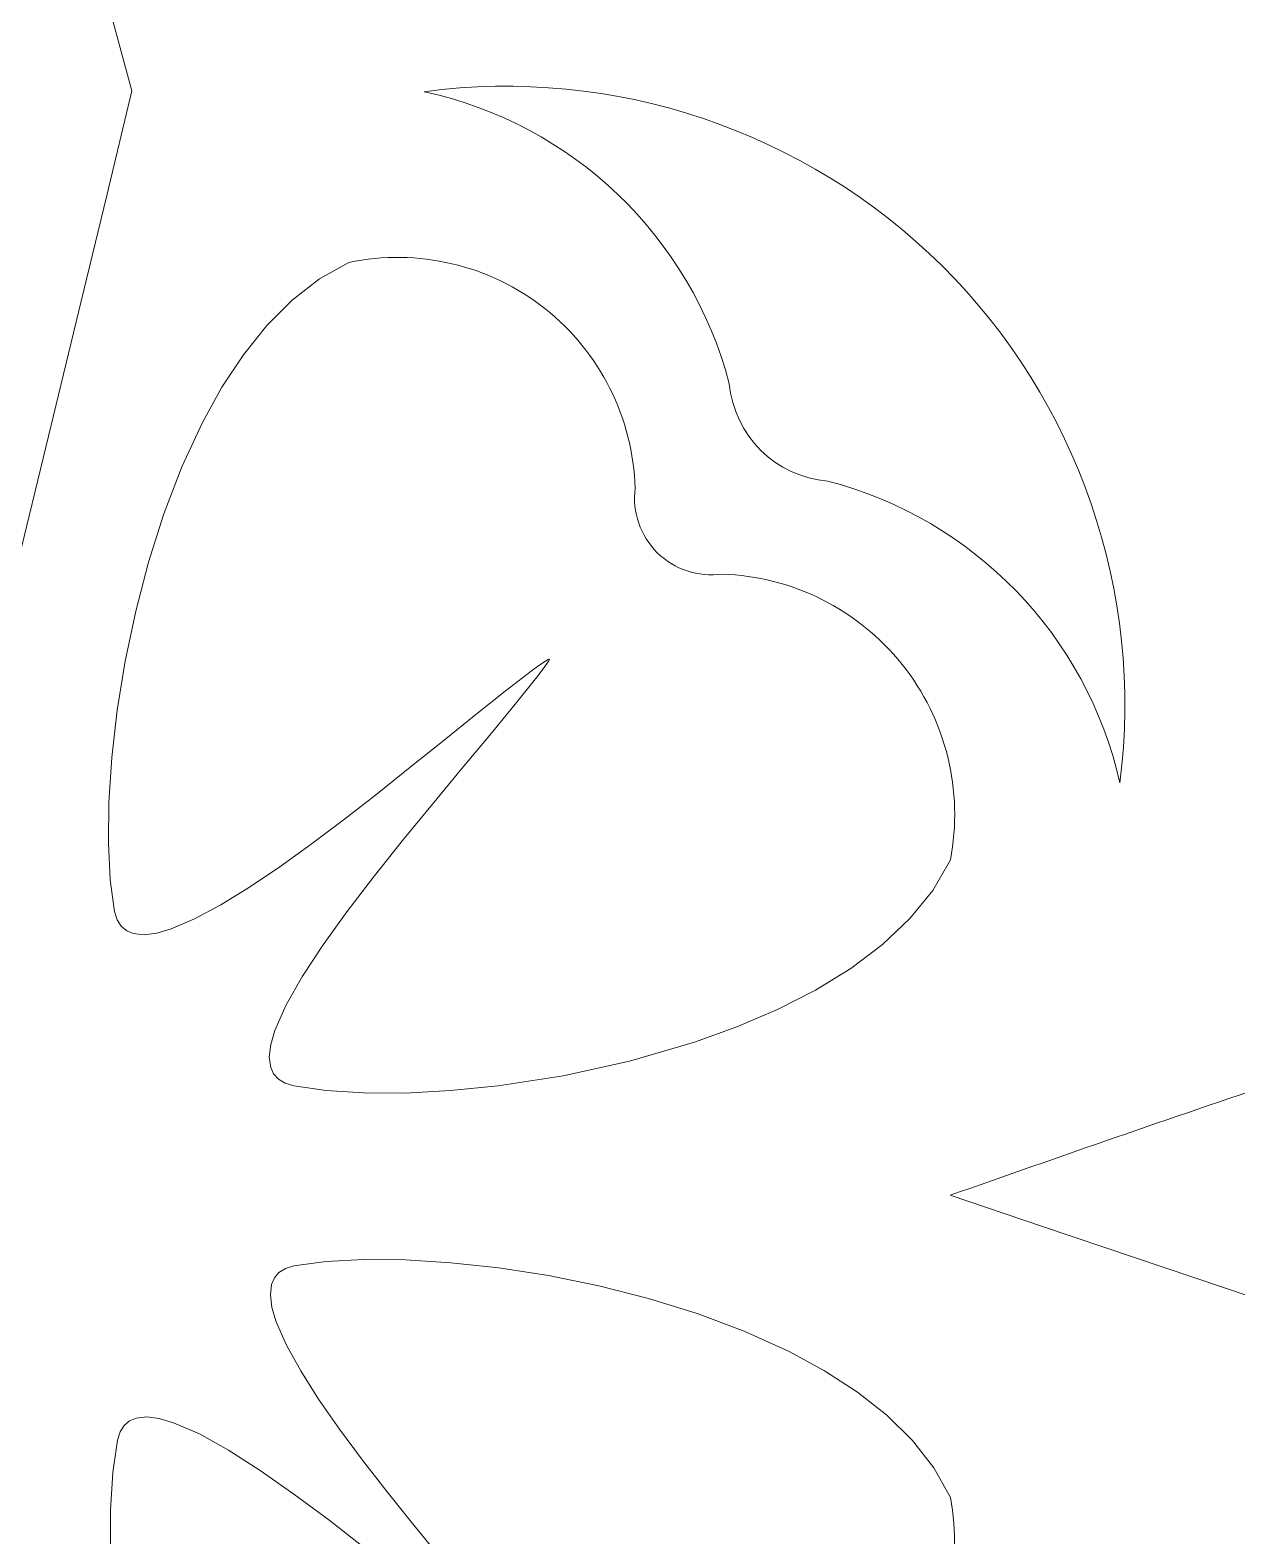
# Model space of a CAD drawing. Header units: centimetres. Extents: x -89 to 95, y -62 to 62.
# Drawn here: x 40.605 to 42.274, y -6.388 to -4.305 of the extents above; entities that cross this region are included whole.
import ezdxf

# ---------------------------------------------------------------- set-up
doc = ezdxf.new("R2010")
doc.units = ezdxf.units.CM
doc.header["$MEASUREMENT"] = 0
doc.layers.add('layer 1', color=7, linetype='Continuous')

msp = doc.modelspace()

# ---------------------------------------------------------------- linework, layer by layer
at = {"layer": 'layer 1', "color": 177, "lineweight": 9}
msp.add_open_spline([(5.39311, -61.96294), (5.39311, -61.96294), (95.39311, -61.96294), (95.39311, -61.96294), (95.39311, -61.96294), (95.39311, -61.96294), (95.39311, -1.96294), (95.39311, -1.96294), (95.39311, -1.96294), (95.39311, -1.96294), (5.39311, -1.96294), (5.39311, -1.96294), (5.39311, -1.96294), (5.39311, -1.96294), (5.39311, -61.96294), (5.39311, -61.96294), (5.39311, -61.96294), (5.39311, -61.96294), (5.39311, -61.96294), (5.39311, -61.96294)], degree=3, knots=[0, 0, 0, 0, 0.1666667, 0.1666667, 0.1666667, 0.1666667, 0.3333333, 0.3333333, 0.3333333, 0.3333333, 0.5, 0.5, 0.5, 0.5, 0.6666667, 0.6666667, 0.6666667, 0.6666667, 1, 1, 1, 1], dxfattribs=at)
at = {"layer": 'layer 1', "color": 250, "lineweight": 9}
msp.add_open_spline([(68.61308, -3.92236), (68.61292, -3.65698), (68.50733, -3.40253), (68.31956, -3.21499), (68.31956, -3.21499), (68.13179, -3.02746), (67.87847, -2.92219), (67.61308, -2.92236), (67.61308, -2.92236), (67.61308, -2.92236), (37.61308, -2.92236), (37.61308, -2.92236), (37.61308, -2.92236), (37.3477, -2.92253), (37.09325, -3.02811), (36.90571, -3.21589), (36.90571, -3.21589), (36.71818, -3.40366), (36.61292, -3.65698), (36.61308, -3.92236), (36.61308, -3.92236), (36.61308, -3.92236), (36.61308, -14.72236), (36.61308, -14.72236), (36.61308, -14.72236), (36.61325, -14.98774), (36.71884, -15.24219), (36.90661, -15.42973), (36.90661, -15.42973), (37.09438, -15.61726), (37.3477, -15.72253), (37.61308, -15.72236), (37.61308, -15.72236), (37.61308, -15.72236), (67.61308, -15.72236), (67.61308, -15.72236), (67.61308, -15.72236), (67.87847, -15.72219), (68.13292, -15.61661), (68.32045, -15.42883), (68.32045, -15.42883), (68.50799, -15.24106), (68.61325, -14.98774), (68.61308, -14.72236), (68.61308, -14.72236), (68.61308, -14.72236), (68.61308, -3.92236), (68.61308, -3.92236), (68.61308, -3.92236), (68.61308, -3.92236), (68.61308, -3.92236), (68.61308, -3.92236)], degree=3, knots=[0, 0, 0, 0, 0.0714286, 0.0714286, 0.0714286, 0.0714286, 0.1428571, 0.1428571, 0.1428571, 0.1428571, 0.2142857, 0.2142857, 0.2142857, 0.2142857, 0.2857143, 0.2857143, 0.2857143, 0.2857143, 0.3571429, 0.3571429, 0.3571429, 0.3571429, 0.4285714, 0.4285714, 0.4285714, 0.4285714, 0.5, 0.5, 0.5, 0.5, 0.5714286, 0.5714286, 0.5714286, 0.5714286, 0.6428571, 0.6428571, 0.6428571, 0.6428571, 0.7142857, 0.7142857, 0.7142857, 0.7142857, 0.7857143, 0.7857143, 0.7857143, 0.7857143, 0.8571429, 0.8571429, 0.8571429, 0.8571429, 1, 1, 1, 1], dxfattribs=at)
at = {"layer": 'layer 1', "color": 1, "lineweight": 9}
for points, knots in [([(40.5863, -3.80226), (40.5863, -3.80226), (40.54186, -3.96584), (40.54186, -3.96584), (40.54186, -3.96584), (40.54186, -3.96584), (40.49659, -4.13115), (40.49659, -4.13115), (40.49659, -4.13115), (40.49659, -4.13115), (40.46113, -4.2608), (40.46113, -4.2608), (40.46113, -4.2608), (40.46113, -4.2608), (40.42633, -4.38908), (40.42633, -4.38908), (40.42633, -4.38908), (40.42633, -4.38908), (40.47076, -4.57745), (40.47076, -4.57745), (40.47076, -4.57745), (40.47076, -4.57745), (40.51603, -4.76296), (40.51603, -4.76296), (40.51603, -4.76296), (40.51603, -4.76296), (40.5863, -5.05136), (40.5863, -5.05136), (40.5863, -5.05136), (40.5863, -5.05136), (40.63074, -4.86668), (40.63074, -4.86668), (40.63074, -4.86668), (40.63074, -4.86668), (40.67599, -4.68025), (40.67599, -4.68025), (40.67599, -4.68025), (40.67599, -4.68025), (40.71145, -4.53398), (40.71145, -4.53398), (40.71145, -4.53398), (40.71145, -4.53398), (40.74625, -4.38908), (40.74625, -4.38908), (40.74625, -4.38908), (40.74625, -4.38908), (40.70182, -4.22553), (40.70182, -4.22553), (40.70182, -4.22553), (40.70182, -4.22553), (40.65656, -4.06023), (40.65656, -4.06023), (40.65656, -4.06023), (40.65656, -4.06023), (40.62111, -3.93057), (40.62111, -3.93057), (40.62111, -3.93057), (40.62111, -3.93057), (40.5863, -3.80226), (40.5863, -3.80226), (40.5863, -3.80226), (40.5863, -3.80226), (40.5863, -3.80226), (40.5863, -3.80226)], [0, 0, 0, 0, 0.0588235, 0.0588235, 0.0588235, 0.0588235, 0.1176471, 0.1176471, 0.1176471, 0.1176471, 0.1764706, 0.1764706, 0.1764706, 0.1764706, 0.2352941, 0.2352941, 0.2352941, 0.2352941, 0.2941176, 0.2941176, 0.2941176, 0.2941176, 0.3529412, 0.3529412, 0.3529412, 0.3529412, 0.4117647, 0.4117647, 0.4117647, 0.4117647, 0.4705882, 0.4705882, 0.4705882, 0.4705882, 0.5294118, 0.5294118, 0.5294118, 0.5294118, 0.5882353, 0.5882353, 0.5882353, 0.5882353, 0.6470588, 0.6470588, 0.6470588, 0.6470588, 0.7058824, 0.7058824, 0.7058824, 0.7058824, 0.7647059, 0.7647059, 0.7647059, 0.7647059, 0.8235294, 0.8235294, 0.8235294, 0.8235294, 0.8823529, 0.8823529, 0.8823529, 0.8823529, 1, 1, 1, 1]), ([(42.11247, -5.34616), (42.06621, -5.14248), (41.91059, -4.98159), (41.70849, -4.92882), (41.70849, -4.92882), (41.63637, -4.92322), (41.57881, -4.86625), (41.57231, -4.7942), (41.57231, -4.7942), (41.51875, -4.5908), (41.35577, -4.43476), (41.15018, -4.39034), (41.15018, -4.39034), (41.41336, -4.35515), (41.67815, -4.44433), (41.86657, -4.63142), (41.86657, -4.63142), (42.05498, -4.81851), (42.14581, -5.08274), (42.11247, -5.34616), (42.11247, -5.34616), (42.11247, -5.34616), (42.11247, -5.34616), (42.11247, -5.34616)], [0, 0, 0, 0, 0.1428571, 0.1428571, 0.1428571, 0.1428571, 0.2857143, 0.2857143, 0.2857143, 0.2857143, 0.4285714, 0.4285714, 0.4285714, 0.4285714, 0.5714286, 0.5714286, 0.5714286, 0.5714286, 0.7142857, 0.7142857, 0.7142857, 0.7142857, 1, 1, 1, 1]), ([(41.87804, -5.45291), (41.87804, -5.45291), (41.85369, -5.49504), (41.85369, -5.49504), (41.85369, -5.49504), (41.85369, -5.49504), (41.82207, -5.53406), (41.82207, -5.53406), (41.82207, -5.53406), (41.82207, -5.53406), (41.78399, -5.57), (41.78399, -5.57), (41.78399, -5.57), (41.78399, -5.57), (41.74023, -5.6029), (41.74023, -5.6029), (41.74023, -5.6029), (41.74023, -5.6029), (41.69159, -5.6328), (41.69159, -5.6328), (41.69159, -5.6328), (41.69159, -5.6328), (41.63887, -5.65974), (41.63887, -5.65974), (41.63887, -5.65974), (41.63887, -5.65974), (41.58286, -5.68376), (41.58286, -5.68376), (41.58286, -5.68376), (41.58286, -5.68376), (41.52436, -5.7049), (41.52436, -5.7049), (41.52436, -5.7049), (41.52436, -5.7049), (41.43406, -5.73119), (41.43406, -5.73119), (41.43406, -5.73119), (41.43406, -5.73119), (41.34262, -5.75127), (41.34262, -5.75127), (41.34262, -5.75127), (41.34262, -5.75127), (41.25268, -5.76528), (41.25268, -5.76528), (41.25268, -5.76528), (41.25268, -5.76528), (41.18665, -5.77197), (41.18665, -5.77197), (41.18665, -5.77197), (41.18665, -5.77197), (41.12421, -5.77526), (41.12421, -5.77526), (41.12421, -5.77526), (41.12421, -5.77526), (41.06654, -5.77519), (41.06654, -5.77519), (41.06654, -5.77519), (41.06654, -5.77519), (41.01482, -5.77184), (41.01482, -5.77184), (41.01482, -5.77184), (41.01482, -5.77184), (40.97023, -5.76525), (40.97023, -5.76525), (40.97023, -5.76525), (40.97023, -5.76525), (40.95817, -5.76166), (40.95817, -5.76166), (40.95817, -5.76166), (40.95817, -5.76166), (40.94887, -5.75616), (40.94887, -5.75616), (40.94887, -5.75616), (40.94887, -5.75616), (40.94222, -5.74885), (40.94222, -5.74885), (40.94222, -5.74885), (40.94222, -5.74885), (40.93808, -5.73982), (40.93808, -5.73982), (40.93808, -5.73982), (40.93808, -5.73982), (40.93623, -5.72529), (40.93623, -5.72529), (40.93623, -5.72529), (40.93623, -5.72529), (40.9383, -5.70813), (40.9383, -5.70813), (40.9383, -5.70813), (40.9383, -5.70813), (40.94398, -5.68858), (40.94398, -5.68858), (40.94398, -5.68858), (40.94398, -5.68858), (40.95958, -5.65331), (40.95958, -5.65331), (40.95958, -5.65331), (40.95958, -5.65331), (40.98219, -5.61359), (40.98219, -5.61359), (40.98219, -5.61359), (40.98219, -5.61359), (41.01058, -5.57036), (41.01058, -5.57036), (41.01058, -5.57036), (41.01058, -5.57036), (41.04351, -5.52458), (41.04351, -5.52458), (41.04351, -5.52458), (41.04351, -5.52458), (41.07972, -5.47719), (41.07972, -5.47719), (41.07972, -5.47719), (41.07972, -5.47719), (41.12034, -5.42622), (41.12034, -5.42622), (41.12034, -5.42622), (41.12034, -5.42622), (41.16178, -5.37565), (41.16178, -5.37565), (41.16178, -5.37565), (41.16178, -5.37565), (41.20257, -5.3266), (41.20257, -5.3266), (41.20257, -5.3266), (41.20257, -5.3266), (41.24122, -5.2802), (41.24122, -5.2802), (41.24122, -5.2802), (41.24122, -5.2802), (41.27624, -5.23758), (41.27624, -5.23758), (41.27624, -5.23758), (41.27624, -5.23758), (41.30616, -5.19988), (41.30616, -5.19988), (41.30616, -5.19988), (41.30616, -5.19988), (41.315, -5.1885), (41.315, -5.1885), (41.315, -5.1885), (41.315, -5.1885), (41.32065, -5.18084), (41.32065, -5.18084), (41.32065, -5.18084), (41.32065, -5.18084), (41.32273, -5.17763), (41.32273, -5.17763), (41.32273, -5.17763), (41.32273, -5.17763), (41.32334, -5.17643), (41.32334, -5.17643), (41.32334, -5.17643), (41.32334, -5.17643), (41.32353, -5.17588), (41.32353, -5.17588), (41.32353, -5.17588), (41.32353, -5.17588), (41.32357, -5.17548), (41.32357, -5.17548), (41.32357, -5.17548), (41.32357, -5.17548), (41.32354, -5.17537), (41.32354, -5.17537), (41.32354, -5.17537), (41.32354, -5.17537), (41.32349, -5.17528), (41.32349, -5.17528), (41.32349, -5.17528), (41.32349, -5.17528), (41.32341, -5.17522), (41.32341, -5.17522), (41.32341, -5.17522), (41.32341, -5.17522), (41.32326, -5.17516), (41.32326, -5.17516), (41.32326, -5.17516), (41.32326, -5.17516), (41.32305, -5.17516), (41.32305, -5.17516), (41.32305, -5.17516), (41.32305, -5.17516), (41.32279, -5.17521), (41.32279, -5.17521), (41.32279, -5.17521), (41.32279, -5.17521), (41.3217, -5.17565), (41.3217, -5.17565), (41.3217, -5.17565), (41.3217, -5.17565), (41.31443, -5.18036), (41.31443, -5.18036), (41.31443, -5.18036), (41.31443, -5.18036), (41.30721, -5.18551), (41.30721, -5.18551), (41.30721, -5.18551), (41.30721, -5.18551), (41.29815, -5.19197), (41.29815, -5.19197), (41.29815, -5.19197), (41.29815, -5.19197), (41.26229, -5.21966), (41.26229, -5.21966), (41.26229, -5.21966), (41.26229, -5.21966), (41.22186, -5.25182), (41.22186, -5.25182), (41.22186, -5.25182), (41.22186, -5.25182), (41.17784, -5.28726), (41.17784, -5.28726), (41.17784, -5.28726), (41.17784, -5.28726), (41.13119, -5.32475), (41.13119, -5.32475), (41.13119, -5.32475), (41.13119, -5.32475), (41.0829, -5.3631), (41.0829, -5.3631), (41.0829, -5.3631), (41.0829, -5.3631), (41.03838, -5.39769), (41.03838, -5.39769), (41.03838, -5.39769), (41.03838, -5.39769), (40.99403, -5.43109), (40.99403, -5.43109), (40.99403, -5.43109), (40.99403, -5.43109), (40.95059, -5.46238), (40.95059, -5.46238), (40.95059, -5.46238), (40.95059, -5.46238), (40.90878, -5.49065), (40.90878, -5.49065), (40.90878, -5.49065), (40.90878, -5.49065), (40.86933, -5.51501), (40.86933, -5.51501), (40.86933, -5.51501), (40.86933, -5.51501), (40.83298, -5.53454), (40.83298, -5.53454), (40.83298, -5.53454), (40.83298, -5.53454), (40.80045, -5.54834), (40.80045, -5.54834), (40.80045, -5.54834), (40.80045, -5.54834), (40.7805, -5.55407), (40.7805, -5.55407), (40.7805, -5.55407), (40.7805, -5.55407), (40.76299, -5.55629), (40.76299, -5.55629), (40.76299, -5.55629), (40.76299, -5.55629), (40.74816, -5.55471), (40.74816, -5.55471), (40.74816, -5.55471), (40.74816, -5.55471), (40.73896, -5.55084), (40.73896, -5.55084), (40.73896, -5.55084), (40.73896, -5.55084), (40.7315, -5.54452), (40.7315, -5.54452), (40.7315, -5.54452), (40.7315, -5.54452), (40.7259, -5.53564), (40.7259, -5.53564), (40.7259, -5.53564), (40.7259, -5.53564), (40.72226, -5.52406), (40.72226, -5.52406), (40.72226, -5.52406), (40.72226, -5.52406), (40.71634, -5.48053), (40.71634, -5.48053), (40.71634, -5.48053), (40.71634, -5.48053), (40.7137, -5.42975), (40.7137, -5.42975), (40.7137, -5.42975), (40.7137, -5.42975), (40.71439, -5.37292), (40.71439, -5.37292), (40.71439, -5.37292), (40.71439, -5.37292), (40.71846, -5.31122), (40.71846, -5.31122), (40.71846, -5.31122), (40.71846, -5.31122), (40.72597, -5.24585), (40.72597, -5.24585), (40.72597, -5.24585), (40.72597, -5.24585), (40.73698, -5.17799), (40.73698, -5.17799), (40.73698, -5.17799), (40.73698, -5.17799), (40.75152, -5.10884), (40.75152, -5.10884), (40.75152, -5.10884), (40.75152, -5.10884), (40.76927, -5.04096), (40.76927, -5.04096), (40.76927, -5.04096), (40.76927, -5.04096), (40.79052, -4.9741), (40.79052, -4.9741), (40.79052, -4.9741), (40.79052, -4.9741), (40.81533, -4.90937), (40.81533, -4.90937), (40.81533, -4.90937), (40.81533, -4.90937), (40.84375, -4.84791), (40.84375, -4.84791), (40.84375, -4.84791), (40.84375, -4.84791), (40.87073, -4.79915), (40.87073, -4.79915), (40.87073, -4.79915), (40.87073, -4.79915), (40.90037, -4.75422), (40.90037, -4.75422), (40.90037, -4.75422), (40.90037, -4.75422), (40.93271, -4.71382), (40.93271, -4.71382), (40.93271, -4.71382), (40.93271, -4.71382), (40.96777, -4.67862), (40.96777, -4.67862), (40.96777, -4.67862), (40.96777, -4.67862), (41.00559, -4.64931), (41.00559, -4.64931), (41.00559, -4.64931), (41.00559, -4.64931), (41.0462, -4.62657), (41.0462, -4.62657), (41.0462, -4.62657), (41.14146, -4.60661), (41.24073, -4.62997), (41.31715, -4.69024), (41.31715, -4.69024), (41.39357, -4.75051), (41.43934, -4.84165), (41.44212, -4.93893), (41.44212, -4.93893), (41.43788, -4.97177), (41.44918, -5.00468), (41.47273, -5.02795), (41.47273, -5.02795), (41.49628, -5.05122), (41.52932, -5.06217), (41.5621, -5.05753), (41.5621, -5.05753), (41.65937, -5.0607), (41.75043, -5.10638), (41.8112, -5.1824), (41.8112, -5.1824), (41.87196, -5.25843), (41.89638, -5.35733), (41.87804, -5.45291), (41.87804, -5.45291), (41.87804, -5.45291), (41.87804, -5.45291), (41.87804, -5.45291)], [0, 0, 0, 0, 0.0106383, 0.0106383, 0.0106383, 0.0106383, 0.0212766, 0.0212766, 0.0212766, 0.0212766, 0.0319149, 0.0319149, 0.0319149, 0.0319149, 0.0425532, 0.0425532, 0.0425532, 0.0425532, 0.0531915, 0.0531915, 0.0531915, 0.0531915, 0.0638298, 0.0638298, 0.0638298, 0.0638298, 0.0744681, 0.0744681, 0.0744681, 0.0744681, 0.0851064, 0.0851064, 0.0851064, 0.0851064, 0.0957447, 0.0957447, 0.0957447, 0.0957447, 0.106383, 0.106383, 0.106383, 0.106383, 0.1170213, 0.1170213, 0.1170213, 0.1170213, 0.1276596, 0.1276596, 0.1276596, 0.1276596, 0.1382979, 0.1382979, 0.1382979, 0.1382979, 0.1489362, 0.1489362, 0.1489362, 0.1489362, 0.1595745, 0.1595745, 0.1595745, 0.1595745, 0.1702128, 0.1702128, 0.1702128, 0.1702128, 0.1808511, 0.1808511, 0.1808511, 0.1808511, 0.1914894, 0.1914894, 0.1914894, 0.1914894, 0.2021277, 0.2021277, 0.2021277, 0.2021277, 0.212766, 0.212766, 0.212766, 0.212766, 0.2234043, 0.2234043, 0.2234043, 0.2234043, 0.2340426, 0.2340426, 0.2340426, 0.2340426, 0.2446809, 0.2446809, 0.2446809, 0.2446809, 0.2553191, 0.2553191, 0.2553191, 0.2553191, 0.2659574, 0.2659574, 0.2659574, 0.2659574, 0.2765957, 0.2765957, 0.2765957, 0.2765957, 0.287234, 0.287234, 0.287234, 0.287234, 0.2978723, 0.2978723, 0.2978723, 0.2978723, 0.3085106, 0.3085106, 0.3085106, 0.3085106, 0.3191489, 0.3191489, 0.3191489, 0.3191489, 0.3297872, 0.3297872, 0.3297872, 0.3297872, 0.3404255, 0.3404255, 0.3404255, 0.3404255, 0.3510638, 0.3510638, 0.3510638, 0.3510638, 0.3617021, 0.3617021, 0.3617021, 0.3617021, 0.3723404, 0.3723404, 0.3723404, 0.3723404, 0.3829787, 0.3829787, 0.3829787, 0.3829787, 0.393617, 0.393617, 0.393617, 0.393617, 0.4042553, 0.4042553, 0.4042553, 0.4042553, 0.4148936, 0.4148936, 0.4148936, 0.4148936, 0.4255319, 0.4255319, 0.4255319, 0.4255319, 0.4361702, 0.4361702, 0.4361702, 0.4361702, 0.4468085, 0.4468085, 0.4468085, 0.4468085, 0.4574468, 0.4574468, 0.4574468, 0.4574468, 0.4680851, 0.4680851, 0.4680851, 0.4680851, 0.4787234, 0.4787234, 0.4787234, 0.4787234, 0.4893617, 0.4893617, 0.4893617, 0.4893617, 0.5, 0.5, 0.5, 0.5, 0.5106383, 0.5106383, 0.5106383, 0.5106383, 0.5212766, 0.5212766, 0.5212766, 0.5212766, 0.5319149, 0.5319149, 0.5319149, 0.5319149, 0.5425532, 0.5425532, 0.5425532, 0.5425532, 0.5531915, 0.5531915, 0.5531915, 0.5531915, 0.5638298, 0.5638298, 0.5638298, 0.5638298, 0.5744681, 0.5744681, 0.5744681, 0.5744681, 0.5851064, 0.5851064, 0.5851064, 0.5851064, 0.5957447, 0.5957447, 0.5957447, 0.5957447, 0.606383, 0.606383, 0.606383, 0.606383, 0.6170213, 0.6170213, 0.6170213, 0.6170213, 0.6276596, 0.6276596, 0.6276596, 0.6276596, 0.6382979, 0.6382979, 0.6382979, 0.6382979, 0.6489362, 0.6489362, 0.6489362, 0.6489362, 0.6595745, 0.6595745, 0.6595745, 0.6595745, 0.6702128, 0.6702128, 0.6702128, 0.6702128, 0.6808511, 0.6808511, 0.6808511, 0.6808511, 0.6914894, 0.6914894, 0.6914894, 0.6914894, 0.7021277, 0.7021277, 0.7021277, 0.7021277, 0.712766, 0.712766, 0.712766, 0.712766, 0.7234043, 0.7234043, 0.7234043, 0.7234043, 0.7340426, 0.7340426, 0.7340426, 0.7340426, 0.7446809, 0.7446809, 0.7446809, 0.7446809, 0.7553191, 0.7553191, 0.7553191, 0.7553191, 0.7659574, 0.7659574, 0.7659574, 0.7659574, 0.7765957, 0.7765957, 0.7765957, 0.7765957, 0.787234, 0.787234, 0.787234, 0.787234, 0.7978723, 0.7978723, 0.7978723, 0.7978723, 0.8085106, 0.8085106, 0.8085106, 0.8085106, 0.8191489, 0.8191489, 0.8191489, 0.8191489, 0.8297872, 0.8297872, 0.8297872, 0.8297872, 0.8404255, 0.8404255, 0.8404255, 0.8404255, 0.8510638, 0.8510638, 0.8510638, 0.8510638, 0.8617021, 0.8617021, 0.8617021, 0.8617021, 0.8723404, 0.8723404, 0.8723404, 0.8723404, 0.8829787, 0.8829787, 0.8829787, 0.8829787, 0.893617, 0.893617, 0.893617, 0.893617, 0.9042553, 0.9042553, 0.9042553, 0.9042553, 0.9148936, 0.9148936, 0.9148936, 0.9148936, 0.9255319, 0.9255319, 0.9255319, 0.9255319, 0.9361702, 0.9361702, 0.9361702, 0.9361702, 0.9468085, 0.9468085, 0.9468085, 0.9468085, 0.9574468, 0.9574468, 0.9574468, 0.9574468, 0.9680851, 0.9680851, 0.9680851, 0.9680851, 0.9787234, 0.9787234, 0.9787234, 0.9787234, 1, 1, 1, 1]), ([(42.73959, -5.91672), (42.60423, -5.86506), (42.46927, -5.81233), (42.33473, -5.75856), (42.33473, -5.75856), (42.1821, -5.81029), (42.02981, -5.86301), (41.87786, -5.91672), (41.87786, -5.91672), (41.87786, -5.91672), (42.00526, -5.95989), (42.00526, -5.95989), (42.00526, -5.95989), (42.00526, -5.95989), (42.13387, -6.00306), (42.13387, -6.00306), (42.13387, -6.00306), (42.13387, -6.00306), (42.33473, -6.07089), (42.33473, -6.07089), (42.33473, -6.07089), (42.47007, -6.0205), (42.60502, -5.96911), (42.73959, -5.91672), (42.73959, -5.91672), (42.73959, -5.91672), (42.73959, -5.91672), (42.73959, -5.91672)], [0, 0, 0, 0, 0.125, 0.125, 0.125, 0.125, 0.25, 0.25, 0.25, 0.25, 0.375, 0.375, 0.375, 0.375, 0.5, 0.5, 0.5, 0.5, 0.625, 0.625, 0.625, 0.625, 0.75, 0.75, 0.75, 0.75, 1, 1, 1, 1]), ([(41.87804, -6.33457), (41.89588, -6.429), (41.87164, -6.52659), (41.81176, -6.60175), (41.81176, -6.60175), (41.75187, -6.67691), (41.66213, -6.72227), (41.5661, -6.72598), (41.5661, -6.72598), (41.53321, -6.72083), (41.49985, -6.73158), (41.47618, -6.75499), (41.47618, -6.75499), (41.45251, -6.7784), (41.44136, -6.81163), (41.44614, -6.84458), (41.44614, -6.84458), (41.44186, -6.94206), (41.39504, -7.03284), (41.31814, -7.0929), (41.31814, -7.0929), (41.24125, -7.15297), (41.14182, -7.17635), (41.0462, -7.15691), (41.0462, -7.15691), (41.0462, -7.15691), (41.00355, -7.13342), (41.00355, -7.13342), (41.00355, -7.13342), (41.00355, -7.13342), (40.96398, -7.10261), (40.96398, -7.10261), (40.96398, -7.10261), (40.96398, -7.10261), (40.92747, -7.06529), (40.92747, -7.06529), (40.92747, -7.06529), (40.92747, -7.06529), (40.89399, -7.02223), (40.89399, -7.02223), (40.89399, -7.02223), (40.89399, -7.02223), (40.8635, -6.97423), (40.8635, -6.97423), (40.8635, -6.97423), (40.8635, -6.97423), (40.83597, -6.9221), (40.83597, -6.9221), (40.83597, -6.9221), (40.83597, -6.9221), (40.81137, -6.86661), (40.81137, -6.86661), (40.81137, -6.86661), (40.81137, -6.86661), (40.78967, -6.80857), (40.78967, -6.80857), (40.78967, -6.80857), (40.78967, -6.80857), (40.76259, -6.71885), (40.76259, -6.71885), (40.76259, -6.71885), (40.76259, -6.71885), (40.74179, -6.62785), (40.74179, -6.62785), (40.74179, -6.62785), (40.74179, -6.62785), (40.72717, -6.5382), (40.72717, -6.5382), (40.72717, -6.5382), (40.72717, -6.5382), (40.7201, -6.47229), (40.7201, -6.47229), (40.7201, -6.47229), (40.7201, -6.47229), (40.71652, -6.40989), (40.71652, -6.40989), (40.71652, -6.40989), (40.71652, -6.40989), (40.71639, -6.35217), (40.71639, -6.35217), (40.71639, -6.35217), (40.71639, -6.35217), (40.71966, -6.30031), (40.71966, -6.30031), (40.71966, -6.30031), (40.71966, -6.30031), (40.72627, -6.25548), (40.72627, -6.25548), (40.72627, -6.25548), (40.72627, -6.25548), (40.7299, -6.2439), (40.7299, -6.2439), (40.7299, -6.2439), (40.7299, -6.2439), (40.73546, -6.23502), (40.73546, -6.23502), (40.73546, -6.23502), (40.73546, -6.23502), (40.74286, -6.22871), (40.74286, -6.22871), (40.74286, -6.22871), (40.74286, -6.22871), (40.752, -6.22484), (40.752, -6.22484), (40.752, -6.22484), (40.752, -6.22484), (40.76671, -6.22327), (40.76671, -6.22327), (40.76671, -6.22327), (40.76671, -6.22327), (40.78408, -6.22551), (40.78408, -6.22551), (40.78408, -6.22551), (40.78408, -6.22551), (40.80388, -6.23127), (40.80388, -6.23127), (40.80388, -6.23127), (40.80388, -6.23127), (40.83962, -6.24684), (40.83962, -6.24684), (40.83962, -6.24684), (40.83962, -6.24684), (40.8799, -6.26928), (40.8799, -6.26928), (40.8799, -6.26928), (40.8799, -6.26928), (40.92376, -6.29737), (40.92376, -6.29737), (40.92376, -6.29737), (40.92376, -6.29737), (40.97026, -6.32992), (40.97026, -6.32992), (40.97026, -6.32992), (40.97026, -6.32992), (41.01843, -6.36572), (41.01843, -6.36572), (41.01843, -6.36572), (41.01843, -6.36572), (41.0703, -6.40592), (41.0703, -6.40592), (41.0703, -6.40592), (41.0703, -6.40592), (41.12185, -6.44701), (41.12185, -6.44701), (41.12185, -6.44701), (41.12185, -6.44701), (41.17195, -6.48754), (41.17195, -6.48754), (41.17195, -6.48754), (41.17195, -6.48754), (41.21945, -6.5261), (41.21945, -6.5261), (41.21945, -6.5261), (41.21945, -6.5261), (41.26323, -6.56124), (41.26323, -6.56124), (41.26323, -6.56124), (41.26323, -6.56124), (41.30215, -6.59154), (41.30215, -6.59154), (41.30215, -6.59154), (41.30215, -6.59154), (41.31234, -6.59899), (41.31234, -6.59899), (41.31234, -6.59899), (41.31234, -6.59899), (41.31915, -6.60366), (41.31915, -6.60366), (41.31915, -6.60366), (41.31915, -6.60366), (41.32198, -6.6053), (41.32198, -6.6053), (41.32198, -6.6053), (41.32198, -6.6053), (41.32303, -6.60575), (41.32303, -6.60575), (41.32303, -6.60575), (41.32303, -6.60575), (41.32337, -6.60584), (41.32337, -6.60584), (41.32337, -6.60584), (41.32337, -6.60584), (41.32364, -6.60587), (41.32364, -6.60587), (41.32364, -6.60587), (41.32364, -6.60587), (41.32386, -6.60585), (41.32386, -6.60585), (41.32386, -6.60585), (41.32386, -6.60585), (41.324, -6.60578), (41.324, -6.60578), (41.324, -6.60578), (41.324, -6.60578), (41.32409, -6.60566), (41.32409, -6.60566), (41.32409, -6.60566), (41.32409, -6.60566), (41.32414, -6.6055), (41.32414, -6.6055), (41.32414, -6.6055), (41.32414, -6.6055), (41.32414, -6.60529), (41.32414, -6.60529), (41.32414, -6.60529), (41.32414, -6.60529), (41.32402, -6.60475), (41.32402, -6.60475), (41.32402, -6.60475), (41.32402, -6.60475), (41.32372, -6.60403), (41.32372, -6.60403), (41.32372, -6.60403), (41.32372, -6.60403), (41.31973, -6.5976), (41.31973, -6.5976), (41.31973, -6.5976), (41.31973, -6.5976), (41.31015, -6.58364), (41.31015, -6.58364), (41.31015, -6.58364), (41.31015, -6.58364), (41.2814, -6.54818), (41.2814, -6.54818), (41.2814, -6.54818), (41.2814, -6.54818), (41.24822, -6.50821), (41.24822, -6.50821), (41.24822, -6.50821), (41.24822, -6.50821), (41.21182, -6.46469), (41.21182, -6.46469), (41.21182, -6.46469), (41.21182, -6.46469), (41.17343, -6.41857), (41.17343, -6.41857), (41.17343, -6.41857), (41.17343, -6.41857), (41.13424, -6.37082), (41.13424, -6.37082), (41.13424, -6.37082), (41.13424, -6.37082), (41.09895, -6.32681), (41.09895, -6.32681), (41.09895, -6.32681), (41.09895, -6.32681), (41.06493, -6.28297), (41.06493, -6.28297), (41.06493, -6.28297), (41.06493, -6.28297), (41.03309, -6.24002), (41.03309, -6.24002), (41.03309, -6.24002), (41.03309, -6.24002), (41.00434, -6.19869), (41.00434, -6.19869), (41.00434, -6.19869), (41.00434, -6.19869), (40.97958, -6.15969), (40.97958, -6.15969), (40.97958, -6.15969), (40.97958, -6.15969), (40.95975, -6.12376), (40.95975, -6.12376), (40.95975, -6.12376), (40.95975, -6.12376), (40.94573, -6.09161), (40.94573, -6.09161), (40.94573, -6.09161), (40.94573, -6.09161), (40.93991, -6.07188), (40.93991, -6.07188), (40.93991, -6.07188), (40.93991, -6.07188), (40.93764, -6.05458), (40.93764, -6.05458), (40.93764, -6.05458), (40.93764, -6.05458), (40.93924, -6.03993), (40.93924, -6.03993), (40.93924, -6.03993), (40.93924, -6.03993), (40.94315, -6.03083), (40.94315, -6.03083), (40.94315, -6.03083), (40.94315, -6.03083), (40.94953, -6.02346), (40.94953, -6.02346), (40.94953, -6.02346), (40.94953, -6.02346), (40.95852, -6.01793), (40.95852, -6.01793), (40.95852, -6.01793), (40.95852, -6.01793), (40.97023, -6.01433), (40.97023, -6.01433), (40.97023, -6.01433), (40.97023, -6.01433), (41.01493, -6.00843), (41.01493, -6.00843), (41.01493, -6.00843), (41.01493, -6.00843), (41.06678, -6.00569), (41.06678, -6.00569), (41.06678, -6.00569), (41.06678, -6.00569), (41.1246, -6.00619), (41.1246, -6.00619), (41.1246, -6.00619), (41.1246, -6.00619), (41.18721, -6.00999), (41.18721, -6.00999), (41.18721, -6.00999), (41.18721, -6.00999), (41.25342, -6.01717), (41.25342, -6.01717), (41.25342, -6.01717), (41.25342, -6.01717), (41.32204, -6.02779), (41.32204, -6.02779), (41.32204, -6.02779), (41.32204, -6.02779), (41.39189, -6.04194), (41.39189, -6.04194), (41.39189, -6.04194), (41.39189, -6.04194), (41.46039, -6.05928), (41.46039, -6.05928), (41.46039, -6.05928), (41.46039, -6.05928), (41.52782, -6.08013), (41.52782, -6.08013), (41.52782, -6.08013), (41.52782, -6.08013), (41.59305, -6.10457), (41.59305, -6.10457), (41.59305, -6.10457), (41.59305, -6.10457), (41.65497, -6.13265), (41.65497, -6.13265), (41.65497, -6.13265), (41.65497, -6.13265), (41.70409, -6.15938), (41.70409, -6.15938), (41.70409, -6.15938), (41.70409, -6.15938), (41.74934, -6.18883), (41.74934, -6.18883), (41.74934, -6.18883), (41.74934, -6.18883), (41.79005, -6.22103), (41.79005, -6.22103), (41.79005, -6.22103), (41.79005, -6.22103), (41.82552, -6.25603), (41.82552, -6.25603), (41.82552, -6.25603), (41.82552, -6.25603), (41.85508, -6.29386), (41.85508, -6.29386), (41.85508, -6.29386), (41.85508, -6.29386), (41.87804, -6.33457), (41.87804, -6.33457), (41.87804, -6.33457), (41.87804, -6.33457), (41.87804, -6.33457), (41.87804, -6.33457)], [0, 0, 0, 0, 0.0107527, 0.0107527, 0.0107527, 0.0107527, 0.0215054, 0.0215054, 0.0215054, 0.0215054, 0.0322581, 0.0322581, 0.0322581, 0.0322581, 0.0430108, 0.0430108, 0.0430108, 0.0430108, 0.0537634, 0.0537634, 0.0537634, 0.0537634, 0.0645161, 0.0645161, 0.0645161, 0.0645161, 0.0752688, 0.0752688, 0.0752688, 0.0752688, 0.0860215, 0.0860215, 0.0860215, 0.0860215, 0.0967742, 0.0967742, 0.0967742, 0.0967742, 0.1075269, 0.1075269, 0.1075269, 0.1075269, 0.1182796, 0.1182796, 0.1182796, 0.1182796, 0.1290323, 0.1290323, 0.1290323, 0.1290323, 0.1397849, 0.1397849, 0.1397849, 0.1397849, 0.1505376, 0.1505376, 0.1505376, 0.1505376, 0.1612903, 0.1612903, 0.1612903, 0.1612903, 0.172043, 0.172043, 0.172043, 0.172043, 0.1827957, 0.1827957, 0.1827957, 0.1827957, 0.1935484, 0.1935484, 0.1935484, 0.1935484, 0.2043011, 0.2043011, 0.2043011, 0.2043011, 0.2150538, 0.2150538, 0.2150538, 0.2150538, 0.2258065, 0.2258065, 0.2258065, 0.2258065, 0.2365591, 0.2365591, 0.2365591, 0.2365591, 0.2473118, 0.2473118, 0.2473118, 0.2473118, 0.2580645, 0.2580645, 0.2580645, 0.2580645, 0.2688172, 0.2688172, 0.2688172, 0.2688172, 0.2795699, 0.2795699, 0.2795699, 0.2795699, 0.2903226, 0.2903226, 0.2903226, 0.2903226, 0.3010753, 0.3010753, 0.3010753, 0.3010753, 0.311828, 0.311828, 0.311828, 0.311828, 0.3225806, 0.3225806, 0.3225806, 0.3225806, 0.3333333, 0.3333333, 0.3333333, 0.3333333, 0.344086, 0.344086, 0.344086, 0.344086, 0.3548387, 0.3548387, 0.3548387, 0.3548387, 0.3655914, 0.3655914, 0.3655914, 0.3655914, 0.3763441, 0.3763441, 0.3763441, 0.3763441, 0.3870968, 0.3870968, 0.3870968, 0.3870968, 0.3978495, 0.3978495, 0.3978495, 0.3978495, 0.4086022, 0.4086022, 0.4086022, 0.4086022, 0.4193548, 0.4193548, 0.4193548, 0.4193548, 0.4301075, 0.4301075, 0.4301075, 0.4301075, 0.4408602, 0.4408602, 0.4408602, 0.4408602, 0.4516129, 0.4516129, 0.4516129, 0.4516129, 0.4623656, 0.4623656, 0.4623656, 0.4623656, 0.4731183, 0.4731183, 0.4731183, 0.4731183, 0.483871, 0.483871, 0.483871, 0.483871, 0.4946237, 0.4946237, 0.4946237, 0.4946237, 0.5053763, 0.5053763, 0.5053763, 0.5053763, 0.516129, 0.516129, 0.516129, 0.516129, 0.5268817, 0.5268817, 0.5268817, 0.5268817, 0.5376344, 0.5376344, 0.5376344, 0.5376344, 0.5483871, 0.5483871, 0.5483871, 0.5483871, 0.5591398, 0.5591398, 0.5591398, 0.5591398, 0.5698925, 0.5698925, 0.5698925, 0.5698925, 0.5806452, 0.5806452, 0.5806452, 0.5806452, 0.5913978, 0.5913978, 0.5913978, 0.5913978, 0.6021505, 0.6021505, 0.6021505, 0.6021505, 0.6129032, 0.6129032, 0.6129032, 0.6129032, 0.6236559, 0.6236559, 0.6236559, 0.6236559, 0.6344086, 0.6344086, 0.6344086, 0.6344086, 0.6451613, 0.6451613, 0.6451613, 0.6451613, 0.655914, 0.655914, 0.655914, 0.655914, 0.6666667, 0.6666667, 0.6666667, 0.6666667, 0.6774194, 0.6774194, 0.6774194, 0.6774194, 0.688172, 0.688172, 0.688172, 0.688172, 0.6989247, 0.6989247, 0.6989247, 0.6989247, 0.7096774, 0.7096774, 0.7096774, 0.7096774, 0.7204301, 0.7204301, 0.7204301, 0.7204301, 0.7311828, 0.7311828, 0.7311828, 0.7311828, 0.7419355, 0.7419355, 0.7419355, 0.7419355, 0.7526882, 0.7526882, 0.7526882, 0.7526882, 0.7634409, 0.7634409, 0.7634409, 0.7634409, 0.7741935, 0.7741935, 0.7741935, 0.7741935, 0.7849462, 0.7849462, 0.7849462, 0.7849462, 0.7956989, 0.7956989, 0.7956989, 0.7956989, 0.8064516, 0.8064516, 0.8064516, 0.8064516, 0.8172043, 0.8172043, 0.8172043, 0.8172043, 0.827957, 0.827957, 0.827957, 0.827957, 0.8387097, 0.8387097, 0.8387097, 0.8387097, 0.8494624, 0.8494624, 0.8494624, 0.8494624, 0.8602151, 0.8602151, 0.8602151, 0.8602151, 0.8709677, 0.8709677, 0.8709677, 0.8709677, 0.8817204, 0.8817204, 0.8817204, 0.8817204, 0.8924731, 0.8924731, 0.8924731, 0.8924731, 0.9032258, 0.9032258, 0.9032258, 0.9032258, 0.9139785, 0.9139785, 0.9139785, 0.9139785, 0.9247312, 0.9247312, 0.9247312, 0.9247312, 0.9354839, 0.9354839, 0.9354839, 0.9354839, 0.9462366, 0.9462366, 0.9462366, 0.9462366, 0.9569892, 0.9569892, 0.9569892, 0.9569892, 0.9677419, 0.9677419, 0.9677419, 0.9677419, 0.9784946, 0.9784946, 0.9784946, 0.9784946, 1, 1, 1, 1])]:
    msp.add_open_spline(points, degree=3, knots=knots, dxfattribs=at)

doc.saveas('drawing.dxf')
